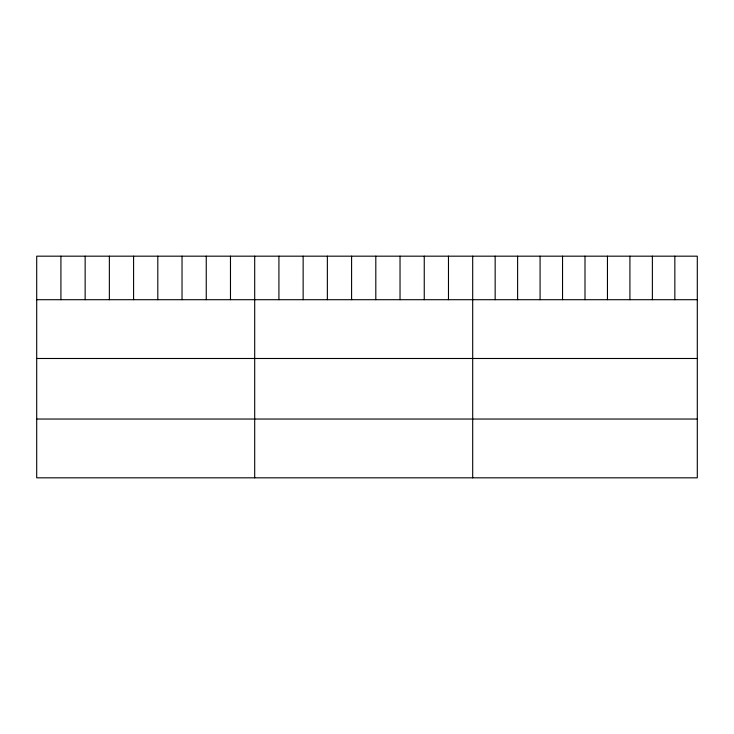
<?xml version="1.0" encoding="UTF-8"?>
<svg xmlns="http://www.w3.org/2000/svg" width="734" height="734" viewBox="0 0 734 734"><rect width="100%" height="100%" fill="white"/><g stroke="black" fill="none" stroke-linecap="round" stroke-linejoin="round"><path stroke-width="1.1" d="M697.3 299.701L697.3 477.825L36.7 477.825L36.7 256.175L697.3 256.175L697.3 299.701L36.7 299.701M36.7 358.486L697.3 358.486M36.7 419.041L697.3 419.041M674.84 256.175L674.84 299.701M652.379 256.175L652.379 299.701M629.919 256.175L629.919 299.701M607.458 256.175L607.458 299.701M584.998 256.175L584.998 299.701M562.538 256.175L562.538 299.701M540.077 256.175L540.077 299.701M517.617 256.175L517.617 299.701M495.156 256.175L495.156 299.701M472.696 256.175L472.696 477.825M448.474 256.175L448.474 299.701M424.252 256.175L424.252 299.701M400.03 256.175L400.03 299.701M375.808 256.175L375.808 299.701M351.586 256.175L351.586 299.701M327.364 256.175L327.364 299.701M303.142 256.175L303.142 299.701M278.92 256.175L278.92 299.701M254.698 256.175L254.698 477.825M230.476 256.175L230.476 299.701M206.254 256.175L206.254 299.701M182.032 256.175L182.032 299.701M157.81 256.175L157.81 299.701M133.588 256.175L133.588 299.701M109.366 256.175L109.366 299.701M85.144 256.175L85.144 299.701M60.922 256.175L60.922 299.701"/></g></svg>
